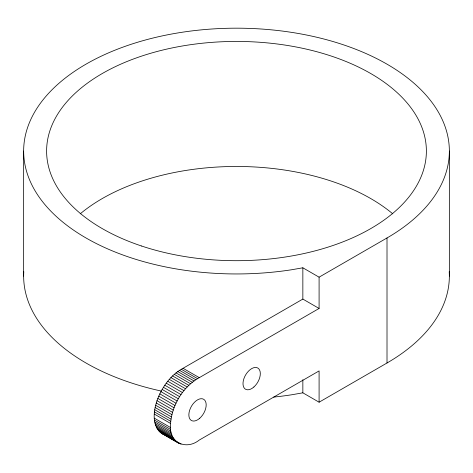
<?xml version="1.0" encoding="UTF-8"?>
<svg xmlns="http://www.w3.org/2000/svg" width="473" height="473" viewBox="0 0 473 473"><rect width="100%" height="100%" fill="white"/><g stroke="black" fill="none" stroke-linecap="round" stroke-linejoin="round"><path stroke-width="0.71" d="M319.092 277.172L302.85 267.795L291.587 269.764A212.85 122.885 0 0 1 24.46 140.357A212.85 122.885 0 0 1 326.453 39.691A212.85 122.885 0 0 1 387.009 237.96L319.092 277.172L319.092 308.455L199.293 377.661C182.377 387.133 171.226 406.236 170.451 425.505C168.867 442.805 186.315 450.491 199.293 440.044L319.092 370.921L319.092 402.204L302.85 392.827L291.587 394.795A212.85 122.885 0 0 1 273.701 397.089M178.38 443.03L162.138 433.652C151.52 426.492 153.435 411.262 157.001 400.69C161.731 387.47 170.457 375.006 183.051 368.284L302.85 299.078L302.85 267.795M319.092 402.204L387.009 362.992A212.85 122.885 0 0 0 449.214 271.709M162.138 433.652L163.427 434.303M302.85 299.078L319.092 308.455M183.051 368.284L199.293 377.661M181.277 369.242L197.519 378.619M179.509 370.329L195.751 379.707M177.742 371.547L193.989 380.925M175.997 372.89L192.239 382.267M174.271 374.35L190.513 383.727M172.574 375.923L188.816 385.3M170.919 377.602L187.16 386.979M169.304 379.376L185.546 388.753M167.744 381.244L183.985 390.621M166.236 383.189L182.483 392.566M164.799 385.217L181.041 394.594M163.427 387.304L179.669 396.681M162.138 389.445L178.38 398.822M160.926 391.638L177.168 401.015M159.803 393.867L176.045 403.244M158.768 396.126L175.01 405.503M157.834 398.402L174.076 407.779M157.001 400.69L173.242 410.067M156.267 402.978L172.509 412.355M155.647 405.249L171.888 414.626M155.132 407.507L171.374 416.884M154.73 409.73L170.972 419.108M154.44 411.912L170.682 421.289M154.263 414.046L170.511 423.424M154.263 418.138L170.511 427.515M154.44 420.071L170.682 429.449M154.73 421.922L170.972 431.299M155.132 423.684L171.374 433.061M155.647 425.345L171.888 434.722M156.267 426.9L172.509 436.277M157.001 428.343L173.242 437.72M157.834 429.661L174.076 439.039M158.768 430.862L175.01 440.239M159.803 431.926L176.045 441.303M177.292 442.024L181.041 444.188M160.926 432.86L179.669 443.68M449.35 151.064L449.35 276.096M387.009 237.96L387.009 362.992M302.85 379.73L302.85 392.827M23.65 151.064L23.65 276.096M80.233 213.82A189.88 109.624 0 0 1 392.767 213.82M161.181 391.035A212.85 122.885 0 0 1 23.786 271.709M141.557 246.007A189.88 109.624 0 0 0 426.38 151.064A189.88 109.624 0 0 0 141.557 56.127A189.88 109.624 0 0 0 141.557 246.007M199.76 418.244A12.251 7.071 -60 0 0 203.644 399.265A12.251 7.071 -60 0 0 189.153 412.119A12.251 7.071 -60 0 0 199.76 418.244M253.9 386.985A12.251 7.071 -60 0 0 257.785 368.012A12.251 7.071 -60 0 0 243.293 380.86A12.251 7.071 -60 0 0 253.9 386.985"/></g></svg>
